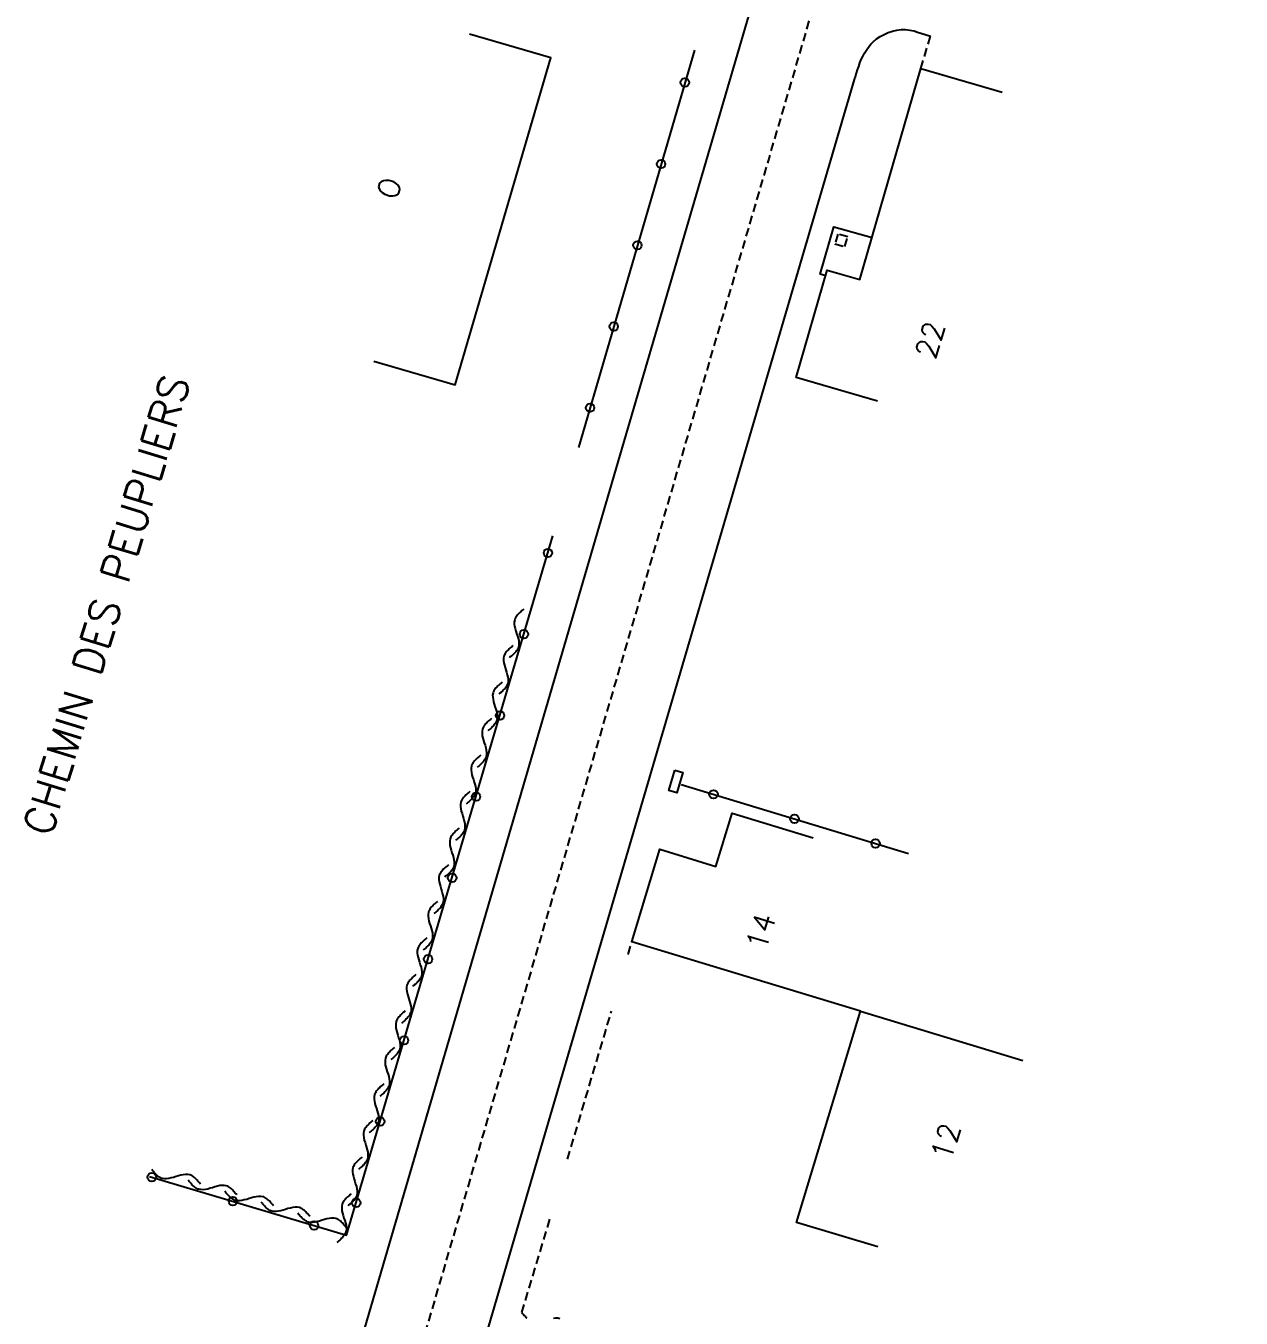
# Model space of a CAD drawing. Header units: millimetres. Extents: x 107999 to 109001, y 146999 to 148001.
# Drawn here: x 108154 to 108225.8, y 147543.1 to 147619.4 of the extents above; entities that cross this region are included whole.
import ezdxf
from ezdxf.enums import TextEntityAlignment as Align

# ---------------------------------------------------------------- set-up
doc = ezdxf.new("R2010")
doc.units = ezdxf.units.MM
doc.linetypes.add('DASHED', pattern=[0.75, 0.5, -0.25])
for name, color, linetype in [('W0001', 6, 'DASHED'), ('W0008', 7, 'CONTINUOUS'), ('W0100', 7, 'CONTINUOUS'), ('W0112', 1, 'DASHED'), ('W0310', 3, 'CONTINUOUS'), ('W0322', 7, 'CONTINUOUS'), ('W0471', 7, 'CONTINUOUS'), ('W0989', 7, 'CONTINUOUS'), ('W0991', 7, 'CONTINUOUS'), ('W1102', 7, 'CONTINUOUS')]:
    doc.layers.add(name, color=color, linetype=linetype)
doc.styles.get("Standard").update_dxf_attribs({"font": 'romans.shx', "width": 0.85})

msp = doc.modelspace()

# ---------------------------------------------------------------- linework, layer by layer
at = {"layer": 'W0001'}
msp.add_lwpolyline([(108189.672, 147438.312), (108185.672, 147449.109), (108180.148, 147462.469), (108173.43, 147484.625), (108172.258, 147490.438), (108170.82, 147500), (108170.344, 147506.938), (108170.625, 147514.656), (108172.148, 147523.5), (108203.242, 147629.781), (108211.312, 147657.531), (108223.867, 147700.75), (108225.039, 147707.359), (108225.125, 147716.656), (108224.594, 147727.766), (108224.773, 147745.031), (108226.945, 147755.031), (108229.609, 147761.781), (108233.594, 147771.016)], dxfattribs=at)
at = {"layer": 'W0008'}
for points in [[(108168.469, 147523.406), (108189.141, 147594.078), (108203.797, 147644.172)], [(108175.82, 147523.594), (108184.688, 147553.938), (108202.969, 147616.25), (108202.984, 147616.297), (108202.992, 147616.328), (108203, 147616.375), (108203.016, 147616.406), (108203.023, 147616.438), (108203.039, 147616.484), (108203.047, 147616.516), (108203.055, 147616.547), (108203.07, 147616.594), (108203.078, 147616.625), (108203.078, 147616.625), (108203.141, 147616.828), (108203.211, 147617.031), (108203.289, 147617.234), (108203.367, 147617.438), (108203.453, 147617.625), (108203.555, 147617.812), (108203.664, 147618), (108203.789, 147618.172), (108203.922, 147618.344), (108204.07, 147618.484), (108204.07, 147618.484), (108204.266, 147618.656), (108204.484, 147618.797), (108204.711, 147618.922), (108204.953, 147619.031), (108205.203, 147619.109), (108205.461, 147619.172), (108205.719, 147619.203), (108205.977, 147619.203), (108206.227, 147619.172), (108206.469, 147619.125), (108206.484, 147619.125), (108206.5, 147619.109), (108206.516, 147619.109), (108206.531, 147619.109), (108206.547, 147619.109), (108206.562, 147619.094), (108206.578, 147619.094), (108206.594, 147619.094), (108206.609, 147619.078), (108206.625, 147619.078), (108207.453, 147618.812)], [(108201.266, 147604.672), (108200.945, 147604.766), (108201.75, 147607.562), (108204, 147606.922)]]:
    msp.add_lwpolyline(points, dxfattribs=at)
at = {"layer": 'W0100'}
for points in [[(108174.594, 147599.625), (108179.391, 147598.219), (108185.039, 147617.531), (108180.242, 147618.938)], [(108204.32, 147597.266), (108199.523, 147598.656), (108201.359, 147605), (108203.281, 147604.438), (108206.883, 147616.906), (108211.688, 147615.516)], [(108204.336, 147547.312), (108199.547, 147548.766), (108203.328, 147561.234), (108189.812, 147565.328), (108191.469, 147570.797), (108194.773, 147569.781), (108195.742, 147572.938), (108200.523, 147571.469)]]:
    msp.add_lwpolyline(points, dxfattribs=at)
at = {"layer": 'W0112'}
for points in [[(108206.883, 147616.906), (108207.453, 147618.812)], [(108202.391, 147606.391), (108202.562, 147606.969), (108201.984, 147607.125), (108201.812, 147606.562), (108202.391, 147606.391)], [(108189.602, 147564.594), (108189.812, 147565.328)], [(108186.023, 147552.5), (108188.617, 147561.234)], [(108183.328, 147543.438), (108185.039, 147549.156)]]:
    msp.add_lwpolyline(points, dxfattribs=at)
at = {"layer": 'W0310'}
for points in [[(108183.445, 147584.984), (108183.391, 147584.938), (108183.328, 147584.891), (108183.266, 147584.828), (108183.211, 147584.781), (108183.164, 147584.734), (108183.117, 147584.688), (108183.07, 147584.641), (108183.023, 147584.578), (108182.984, 147584.531), (108182.953, 147584.469), (108182.93, 147584.422), (108182.906, 147584.359), (108182.875, 147584.219), (108182.883, 147584.094), (108182.898, 147583.969), (108182.93, 147583.828), (108182.969, 147583.688), (108183.016, 147583.547), (108183.062, 147583.391), (108183.102, 147583.266), (108183.141, 147583.125), (108183.156, 147582.984), (108183.156, 147582.859), (108183.133, 147582.734), (108183.109, 147582.672), (108183.086, 147582.625), (108183.055, 147582.562), (108183.016, 147582.516), (108182.969, 147582.453), (108182.922, 147582.406), (108182.875, 147582.359), (108182.82, 147582.297), (108182.766, 147582.25), (108182.711, 147582.203), (108182.648, 147582.156), (108182.594, 147582.109)], [(108182.805, 147582.828), (108182.75, 147582.781), (108182.688, 147582.734), (108182.633, 147582.688), (108182.578, 147582.641), (108182.531, 147582.578), (108182.477, 147582.531), (108182.43, 147582.484), (108182.391, 147582.422), (108182.352, 147582.375), (108182.32, 147582.312), (108182.297, 147582.266), (108182.273, 147582.203), (108182.25, 147582.078), (108182.25, 147581.953), (108182.266, 147581.812), (108182.297, 147581.672), (108182.336, 147581.531), (108182.383, 147581.391), (108182.43, 147581.25), (108182.469, 147581.109), (108182.5, 147580.969), (108182.516, 147580.828), (108182.516, 147580.703), (108182.492, 147580.578), (108182.469, 147580.516), (108182.445, 147580.469), (108182.414, 147580.406), (108182.375, 147580.359), (108182.336, 147580.297), (108182.289, 147580.25), (108182.234, 147580.203), (108182.188, 147580.141), (108182.133, 147580.094), (108182.078, 147580.047), (108182.016, 147580), (108181.961, 147579.953)], [(108182.172, 147580.672), (108182.117, 147580.625), (108182.055, 147580.578), (108181.992, 147580.516), (108181.938, 147580.469), (108181.891, 147580.422), (108181.844, 147580.375), (108181.797, 147580.328), (108181.75, 147580.266), (108181.711, 147580.219), (108181.68, 147580.156), (108181.656, 147580.109), (108181.633, 147580.047), (108181.602, 147579.906), (108181.609, 147579.781), (108181.625, 147579.656), (108181.656, 147579.516), (108181.695, 147579.375), (108181.742, 147579.234), (108181.789, 147579.078), (108181.828, 147578.953), (108181.867, 147578.812), (108181.883, 147578.672), (108181.883, 147578.547), (108181.859, 147578.422), (108181.836, 147578.359), (108181.812, 147578.312), (108181.781, 147578.25), (108181.742, 147578.203), (108181.695, 147578.141), (108181.648, 147578.094), (108181.602, 147578.047), (108181.547, 147577.984), (108181.492, 147577.938), (108181.438, 147577.891), (108181.375, 147577.844), (108181.32, 147577.797)], [(108181.531, 147578.516), (108181.477, 147578.469), (108181.414, 147578.422), (108181.359, 147578.375), (108181.305, 147578.328), (108181.258, 147578.266), (108181.203, 147578.219), (108181.156, 147578.172), (108181.117, 147578.109), (108181.078, 147578.062), (108181.047, 147578), (108181.023, 147577.953), (108181, 147577.891), (108180.977, 147577.766), (108180.977, 147577.641), (108180.992, 147577.5), (108181.023, 147577.359), (108181.062, 147577.219), (108181.109, 147577.078), (108181.156, 147576.938), (108181.195, 147576.797), (108181.227, 147576.656), (108181.242, 147576.516), (108181.242, 147576.391), (108181.219, 147576.266), (108181.195, 147576.203), (108181.172, 147576.156), (108181.141, 147576.094), (108181.102, 147576.047), (108181.062, 147575.984), (108181.016, 147575.938), (108180.961, 147575.891), (108180.914, 147575.828), (108180.859, 147575.781), (108180.805, 147575.734), (108180.742, 147575.688), (108180.688, 147575.641)], [(108180.898, 147576.359), (108180.844, 147576.312), (108180.781, 147576.266), (108180.719, 147576.203), (108180.664, 147576.156), (108180.617, 147576.109), (108180.57, 147576.062), (108180.523, 147576.016), (108180.477, 147575.953), (108180.438, 147575.906), (108180.406, 147575.844), (108180.383, 147575.797), (108180.359, 147575.734), (108180.328, 147575.594), (108180.336, 147575.469), (108180.352, 147575.344), (108180.383, 147575.203), (108180.422, 147575.062), (108180.469, 147574.922), (108180.516, 147574.766), (108180.555, 147574.641), (108180.594, 147574.5), (108180.609, 147574.359), (108180.609, 147574.234), (108180.586, 147574.109), (108180.562, 147574.047), (108180.539, 147574), (108180.508, 147573.938), (108180.469, 147573.891), (108180.422, 147573.828), (108180.375, 147573.781), (108180.328, 147573.734), (108180.273, 147573.672), (108180.219, 147573.625), (108180.164, 147573.578), (108180.102, 147573.531), (108180.047, 147573.484)], [(108180.258, 147574.203), (108180.203, 147574.156), (108180.141, 147574.109), (108180.086, 147574.062), (108180.031, 147574.016), (108179.984, 147573.953), (108179.93, 147573.906), (108179.883, 147573.859), (108179.844, 147573.797), (108179.805, 147573.75), (108179.773, 147573.688), (108179.75, 147573.641), (108179.727, 147573.578), (108179.703, 147573.453), (108179.703, 147573.328), (108179.719, 147573.188), (108179.75, 147573.047), (108179.797, 147572.906), (108179.836, 147572.75), (108179.883, 147572.609), (108179.922, 147572.469), (108179.953, 147572.328), (108179.969, 147572.188), (108179.969, 147572.062), (108179.945, 147571.938), (108179.922, 147571.875), (108179.898, 147571.828), (108179.867, 147571.766), (108179.828, 147571.719), (108179.781, 147571.672), (108179.742, 147571.609), (108179.688, 147571.562), (108179.641, 147571.516), (108179.586, 147571.469), (108179.531, 147571.422), (108179.469, 147571.375), (108179.414, 147571.328)], [(108179.625, 147572.047), (108179.57, 147572), (108179.508, 147571.953), (108179.453, 147571.906), (108179.398, 147571.859), (108179.352, 147571.797), (108179.297, 147571.75), (108179.25, 147571.703), (108179.211, 147571.641), (108179.172, 147571.594), (108179.141, 147571.531), (108179.117, 147571.484), (108179.094, 147571.422), (108179.07, 147571.297), (108179.07, 147571.172), (108179.086, 147571.031), (108179.117, 147570.891), (108179.156, 147570.75), (108179.203, 147570.594), (108179.25, 147570.453), (108179.289, 147570.312), (108179.32, 147570.172), (108179.336, 147570.031), (108179.336, 147569.906), (108179.312, 147569.781), (108179.289, 147569.719), (108179.266, 147569.672), (108179.234, 147569.609), (108179.195, 147569.562), (108179.148, 147569.5), (108179.102, 147569.453), (108179.055, 147569.406), (108179, 147569.344), (108178.945, 147569.297), (108178.891, 147569.25), (108178.828, 147569.203), (108178.773, 147569.156)], [(108178.992, 147569.875), (108178.938, 147569.828), (108178.875, 147569.781), (108178.812, 147569.734), (108178.766, 147569.688), (108178.711, 147569.641), (108178.664, 147569.594), (108178.617, 147569.531), (108178.57, 147569.484), (108178.539, 147569.438), (108178.5, 147569.375), (108178.477, 147569.328), (108178.453, 147569.266), (108178.43, 147569.141), (108178.43, 147569.016), (108178.445, 147568.875), (108178.477, 147568.734), (108178.516, 147568.594), (108178.562, 147568.453), (108178.602, 147568.297), (108178.648, 147568.156), (108178.68, 147568.016), (108178.695, 147567.875), (108178.695, 147567.75), (108178.672, 147567.625), (108178.648, 147567.562), (108178.625, 147567.516), (108178.594, 147567.453), (108178.555, 147567.406), (108178.516, 147567.344), (108178.469, 147567.297), (108178.414, 147567.25), (108178.367, 147567.188), (108178.312, 147567.141), (108178.258, 147567.094), (108178.195, 147567.047), (108178.141, 147567)], [(108178.352, 147567.719), (108178.297, 147567.672), (108178.234, 147567.625), (108178.18, 147567.578), (108178.125, 147567.531), (108178.078, 147567.469), (108178.023, 147567.422), (108177.977, 147567.375), (108177.938, 147567.312), (108177.898, 147567.266), (108177.867, 147567.203), (108177.844, 147567.156), (108177.82, 147567.094), (108177.797, 147566.969), (108177.797, 147566.844), (108177.812, 147566.703), (108177.844, 147566.562), (108177.883, 147566.422), (108177.93, 147566.281), (108177.977, 147566.141), (108178.016, 147566), (108178.047, 147565.859), (108178.062, 147565.719), (108178.062, 147565.594), (108178.039, 147565.469), (108178.016, 147565.406), (108177.992, 147565.359), (108177.961, 147565.297), (108177.922, 147565.25), (108177.875, 147565.188), (108177.828, 147565.141), (108177.781, 147565.094), (108177.727, 147565.031), (108177.672, 147564.984), (108177.617, 147564.938), (108177.555, 147564.891), (108177.5, 147564.844)], [(108177.719, 147565.562), (108177.664, 147565.516), (108177.602, 147565.469), (108177.539, 147565.406), (108177.484, 147565.359), (108177.438, 147565.312), (108177.391, 147565.266), (108177.344, 147565.219), (108177.297, 147565.156), (108177.258, 147565.109), (108177.227, 147565.047), (108177.203, 147565), (108177.18, 147564.938), (108177.156, 147564.812), (108177.156, 147564.672), (108177.172, 147564.547), (108177.203, 147564.406), (108177.242, 147564.266), (108177.281, 147564.125), (108177.328, 147563.984), (108177.375, 147563.844), (108177.406, 147563.703), (108177.422, 147563.562), (108177.422, 147563.438), (108177.398, 147563.312), (108177.375, 147563.25), (108177.352, 147563.203), (108177.32, 147563.141), (108177.281, 147563.094), (108177.242, 147563.031), (108177.195, 147562.984), (108177.141, 147562.938), (108177.094, 147562.875), (108177.039, 147562.828), (108176.984, 147562.781), (108176.922, 147562.734), (108176.867, 147562.688)], [(108177.078, 147563.406), (108177.023, 147563.359), (108176.961, 147563.312), (108176.906, 147563.266), (108176.852, 147563.219), (108176.805, 147563.156), (108176.75, 147563.109), (108176.703, 147563.062), (108176.664, 147563), (108176.625, 147562.953), (108176.594, 147562.891), (108176.57, 147562.844), (108176.547, 147562.781), (108176.523, 147562.656), (108176.523, 147562.531), (108176.539, 147562.391), (108176.57, 147562.25), (108176.609, 147562.109), (108176.656, 147561.969), (108176.703, 147561.828), (108176.742, 147561.688), (108176.773, 147561.547), (108176.789, 147561.406), (108176.789, 147561.281), (108176.766, 147561.156), (108176.742, 147561.094), (108176.719, 147561.047), (108176.688, 147560.984), (108176.648, 147560.938), (108176.602, 147560.875), (108176.555, 147560.828), (108176.508, 147560.781), (108176.453, 147560.719), (108176.398, 147560.672), (108176.344, 147560.625), (108176.281, 147560.578), (108176.227, 147560.531)], [(108176.445, 147561.25), (108176.391, 147561.203), (108176.328, 147561.156), (108176.266, 147561.094), (108176.211, 147561.047), (108176.164, 147561), (108176.117, 147560.953), (108176.07, 147560.906), (108176.023, 147560.844), (108175.984, 147560.797), (108175.953, 147560.734), (108175.93, 147560.688), (108175.906, 147560.625), (108175.883, 147560.5), (108175.883, 147560.359), (108175.898, 147560.234), (108175.93, 147560.094), (108175.969, 147559.953), (108176.008, 147559.812), (108176.055, 147559.672), (108176.102, 147559.531), (108176.133, 147559.391), (108176.148, 147559.25), (108176.148, 147559.125), (108176.125, 147559), (108176.102, 147558.938), (108176.078, 147558.891), (108176.047, 147558.828), (108176.008, 147558.781), (108175.969, 147558.719), (108175.922, 147558.672), (108175.867, 147558.625), (108175.82, 147558.562), (108175.766, 147558.516), (108175.711, 147558.469), (108175.648, 147558.422), (108175.594, 147558.375)], [(108175.805, 147559.094), (108175.75, 147559.047), (108175.688, 147559), (108175.633, 147558.953), (108175.578, 147558.906), (108175.531, 147558.844), (108175.477, 147558.797), (108175.43, 147558.75), (108175.391, 147558.688), (108175.352, 147558.641), (108175.32, 147558.578), (108175.297, 147558.531), (108175.273, 147558.469), (108175.25, 147558.344), (108175.25, 147558.219), (108175.266, 147558.078), (108175.297, 147557.938), (108175.336, 147557.797), (108175.383, 147557.656), (108175.43, 147557.516), (108175.469, 147557.375), (108175.5, 147557.234), (108175.516, 147557.094), (108175.516, 147556.969), (108175.492, 147556.844), (108175.469, 147556.781), (108175.445, 147556.734), (108175.414, 147556.672), (108175.375, 147556.625), (108175.328, 147556.562), (108175.281, 147556.516), (108175.234, 147556.469), (108175.18, 147556.406), (108175.125, 147556.359), (108175.07, 147556.312), (108175.008, 147556.266), (108174.953, 147556.219)], [(108175.172, 147556.938), (108175.117, 147556.891), (108175.055, 147556.844), (108174.992, 147556.781), (108174.938, 147556.734), (108174.891, 147556.688), (108174.844, 147556.641), (108174.797, 147556.594), (108174.75, 147556.531), (108174.711, 147556.484), (108174.68, 147556.422), (108174.656, 147556.375), (108174.633, 147556.312), (108174.602, 147556.172), (108174.609, 147556.047), (108174.625, 147555.922), (108174.656, 147555.781), (108174.695, 147555.641), (108174.742, 147555.5), (108174.789, 147555.344), (108174.828, 147555.219), (108174.867, 147555.078), (108174.883, 147554.938), (108174.883, 147554.812), (108174.859, 147554.688), (108174.836, 147554.625), (108174.812, 147554.578), (108174.781, 147554.516), (108174.742, 147554.469), (108174.695, 147554.406), (108174.648, 147554.359), (108174.602, 147554.312), (108174.547, 147554.25), (108174.492, 147554.203), (108174.438, 147554.156), (108174.375, 147554.109), (108174.32, 147554.062)], [(108174.531, 147554.781), (108174.477, 147554.734), (108174.414, 147554.688), (108174.359, 147554.641), (108174.305, 147554.594), (108174.258, 147554.531), (108174.203, 147554.484), (108174.156, 147554.438), (108174.117, 147554.375), (108174.078, 147554.328), (108174.047, 147554.266), (108174.023, 147554.219), (108174, 147554.156), (108173.977, 147554.031), (108173.977, 147553.906), (108173.992, 147553.766), (108174.023, 147553.625), (108174.07, 147553.484), (108174.109, 147553.328), (108174.156, 147553.188), (108174.195, 147553.047), (108174.227, 147552.906), (108174.242, 147552.766), (108174.242, 147552.641), (108174.219, 147552.516), (108174.195, 147552.453), (108174.172, 147552.406), (108174.141, 147552.344), (108174.102, 147552.297), (108174.055, 147552.25), (108174.016, 147552.188), (108173.961, 147552.141), (108173.914, 147552.094), (108173.859, 147552.047), (108173.805, 147552), (108173.742, 147551.953), (108173.688, 147551.906)], [(108173.898, 147552.625), (108173.844, 147552.578), (108173.781, 147552.531), (108173.719, 147552.469), (108173.664, 147552.422), (108173.617, 147552.375), (108173.57, 147552.328), (108173.523, 147552.281), (108173.477, 147552.219), (108173.438, 147552.172), (108173.406, 147552.109), (108173.383, 147552.062), (108173.359, 147552), (108173.336, 147551.875), (108173.336, 147551.734), (108173.352, 147551.609), (108173.383, 147551.469), (108173.422, 147551.312), (108173.469, 147551.172), (108173.516, 147551.031), (108173.562, 147550.891), (108173.594, 147550.75), (108173.609, 147550.609), (108173.609, 147550.484), (108173.586, 147550.359), (108173.562, 147550.297), (108173.539, 147550.25), (108173.508, 147550.188), (108173.469, 147550.141), (108173.422, 147550.078), (108173.375, 147550.031), (108173.328, 147549.984), (108173.273, 147549.922), (108173.219, 147549.875), (108173.164, 147549.828), (108173.102, 147549.781), (108173.047, 147549.734)], [(108164.352, 147551.031), (108164.305, 147551.094), (108164.25, 147551.141), (108164.203, 147551.203), (108164.164, 147551.266), (108164.109, 147551.312), (108164.055, 147551.359), (108164.008, 147551.406), (108163.953, 147551.453), (108163.898, 147551.5), (108163.844, 147551.531), (108163.789, 147551.562), (108163.727, 147551.578), (108163.602, 147551.594), (108163.469, 147551.594), (108163.336, 147551.578), (108163.195, 147551.547), (108163.055, 147551.516), (108162.914, 147551.469), (108162.766, 147551.422), (108162.633, 147551.391), (108162.492, 147551.359), (108162.352, 147551.344), (108162.227, 147551.344), (108162.102, 147551.359), (108162.039, 147551.375), (108161.984, 147551.406), (108161.93, 147551.438), (108161.875, 147551.484), (108161.82, 147551.516), (108161.773, 147551.562), (108161.719, 147551.609), (108161.672, 147551.672), (108161.625, 147551.719), (108161.57, 147551.781), (108161.523, 147551.828), (108161.477, 147551.891)], [(108166.508, 147550.391), (108166.461, 147550.453), (108166.414, 147550.5), (108166.359, 147550.562), (108166.312, 147550.609), (108166.266, 147550.672), (108166.211, 147550.719), (108166.164, 147550.766), (108166.109, 147550.797), (108166.055, 147550.844), (108166, 147550.875), (108165.945, 147550.906), (108165.883, 147550.922), (108165.758, 147550.938), (108165.633, 147550.953), (108165.492, 147550.938), (108165.352, 147550.906), (108165.211, 147550.859), (108165.07, 147550.812), (108164.93, 147550.781), (108164.789, 147550.734), (108164.648, 147550.703), (108164.508, 147550.688), (108164.383, 147550.703), (108164.258, 147550.719), (108164.195, 147550.734), (108164.141, 147550.766), (108164.086, 147550.797), (108164.031, 147550.844), (108163.977, 147550.875), (108163.93, 147550.922), (108163.875, 147550.969), (108163.828, 147551.031), (108163.781, 147551.078), (108163.727, 147551.141), (108163.68, 147551.188), (108163.633, 147551.25)], [(108168.664, 147549.75), (108168.617, 147549.812), (108168.57, 147549.859), (108168.516, 147549.922), (108168.469, 147549.969), (108168.422, 147550.031), (108168.367, 147550.078), (108168.32, 147550.125), (108168.266, 147550.156), (108168.211, 147550.203), (108168.156, 147550.234), (108168.102, 147550.266), (108168.039, 147550.281), (108167.914, 147550.297), (108167.789, 147550.297), (108167.648, 147550.281), (108167.508, 147550.25), (108167.367, 147550.219), (108167.227, 147550.172), (108167.086, 147550.125), (108166.938, 147550.094), (108166.805, 147550.062), (108166.664, 147550.031), (108166.539, 147550.047), (108166.414, 147550.062), (108166.352, 147550.078), (108166.297, 147550.109), (108166.242, 147550.141), (108166.188, 147550.188), (108166.133, 147550.234), (108166.086, 147550.281), (108166.031, 147550.328), (108165.984, 147550.375), (108165.938, 147550.438), (108165.883, 147550.484), (108165.836, 147550.547), (108165.789, 147550.609)], [(108173.258, 147550.453), (108173.195, 147550.406), (108173.148, 147550.359), (108173.094, 147550.312), (108173.031, 147550.266), (108172.984, 147550.219), (108172.93, 147550.172), (108172.891, 147550.109), (108172.844, 147550.062), (108172.805, 147550.016), (108172.773, 147549.953), (108172.75, 147549.906), (108172.727, 147549.844), (108172.695, 147549.719), (108172.695, 147549.578), (108172.711, 147549.453), (108172.742, 147549.312), (108172.781, 147549.172), (108172.828, 147549.016), (108172.875, 147548.875), (108172.922, 147548.734), (108172.953, 147548.594), (108172.969, 147548.453), (108172.969, 147548.328), (108172.945, 147548.203), (108172.922, 147548.141), (108172.898, 147548.094), (108172.867, 147548.031), (108172.828, 147547.984), (108172.789, 147547.922), (108172.742, 147547.875), (108172.688, 147547.828), (108172.641, 147547.766), (108172.586, 147547.719), (108172.531, 147547.672), (108172.469, 147547.625), (108172.414, 147547.578)], [(108170.82, 147549.109), (108170.773, 147549.172), (108170.727, 147549.219), (108170.672, 147549.281), (108170.625, 147549.328), (108170.578, 147549.391), (108170.523, 147549.438), (108170.477, 147549.484), (108170.422, 147549.516), (108170.367, 147549.562), (108170.312, 147549.594), (108170.258, 147549.625), (108170.195, 147549.641), (108170.07, 147549.656), (108169.945, 147549.656), (108169.805, 147549.641), (108169.664, 147549.609), (108169.523, 147549.578), (108169.383, 147549.531), (108169.242, 147549.484), (108169.102, 147549.453), (108168.961, 147549.422), (108168.82, 147549.406), (108168.695, 147549.406), (108168.57, 147549.422), (108168.508, 147549.438), (108168.453, 147549.469), (108168.398, 147549.5), (108168.344, 147549.547), (108168.289, 147549.578), (108168.242, 147549.625), (108168.188, 147549.672), (108168.141, 147549.734), (108168.094, 147549.781), (108168.039, 147549.844), (108167.992, 147549.891), (108167.945, 147549.953)], [(108172.977, 147548.453), (108172.93, 147548.516), (108172.875, 147548.562), (108172.828, 147548.625), (108172.789, 147548.688), (108172.734, 147548.734), (108172.68, 147548.781), (108172.633, 147548.828), (108172.578, 147548.875), (108172.523, 147548.922), (108172.469, 147548.953), (108172.414, 147548.984), (108172.352, 147549), (108172.227, 147549.016), (108172.094, 147549.016), (108171.961, 147549), (108171.82, 147548.969), (108171.68, 147548.938), (108171.539, 147548.891), (108171.391, 147548.844), (108171.258, 147548.812), (108171.117, 147548.781), (108170.977, 147548.766), (108170.852, 147548.766), (108170.727, 147548.781), (108170.664, 147548.797), (108170.609, 147548.828), (108170.555, 147548.859), (108170.5, 147548.906), (108170.445, 147548.938), (108170.398, 147548.984), (108170.344, 147549.031), (108170.297, 147549.094), (108170.25, 147549.141), (108170.195, 147549.203), (108170.148, 147549.25), (108170.102, 147549.312)], [(108183.328, 147543.438), (108183.375, 147543.375), (108183.422, 147543.328), (108183.469, 147543.266), (108183.523, 147543.219), (108183.57, 147543.156), (108183.617, 147543.109)], [(108185.188, 147543.109), (108185.32, 147543.125), (108185.453, 147543.125), (108185.578, 147543.094)]]:
    msp.add_lwpolyline(points, dxfattribs=at)
at = {"layer": 'W0322'}
for points in [[(108193.516, 147618), (108186.664, 147594.531)], [(108161.352, 147551.484), (108172.984, 147548.016), (108185.164, 147589.312)], [(108192.727, 147574.625), (108206.156, 147570.547)]]:
    msp.add_lwpolyline(points, dxfattribs=at)
for centre in [(108192.953, 147616.078), (108191.547, 147611.266), (108190.148, 147606.469), (108188.75, 147601.672), (108187.352, 147596.875), (108184.867, 147588.297), (108183.453, 147583.5), (108182.039, 147578.703), (108180.625, 147573.906), (108194.641, 147574.047), (108199.422, 147572.594), (108204.211, 147571.141), (108179.211, 147569.109), (108177.789, 147564.312), (108176.375, 147559.516), (108174.961, 147554.719), (108161.484, 147551.438), (108166.273, 147550.016), (108173.547, 147549.922), (108171.062, 147548.578)]:
    msp.add_circle(centre, 0.25, dxfattribs=at)
at = {"layer": 'W0471'}
msp.add_lwpolyline([(108192.352, 147575.469), (108192.828, 147575.328), (108192.477, 147574.125), (108192, 147574.266), (108192.352, 147575.469)], dxfattribs=at)
at = {"layer": 'W1102'}
msp.add_lwpolyline([(108203.328, 147561.234), (108212.898, 147558.328)], dxfattribs=at)

# ---------------------------------------------------------------- texts
at = {"layer": 'W0989'}
msp.add_text('CHEMIN DES PEUPLIERS', height=1.75, rotation=73, dxfattribs=at).set_placement((108158.811, 147585.226), align=Align.MIDDLE)
at = {"layer": 'W0991'}
for s, p in [('O', (108175.5, 147609.844)), ('22', (108207.433, 147600.885)), ('14', (108197.433, 147565.953)), ('12', (108208.353, 147553.543))]:
    msp.add_text(s, height=1.25, rotation=73, dxfattribs=at).set_placement(p, align=Align.MIDDLE)

doc.saveas('drawing.dxf')
